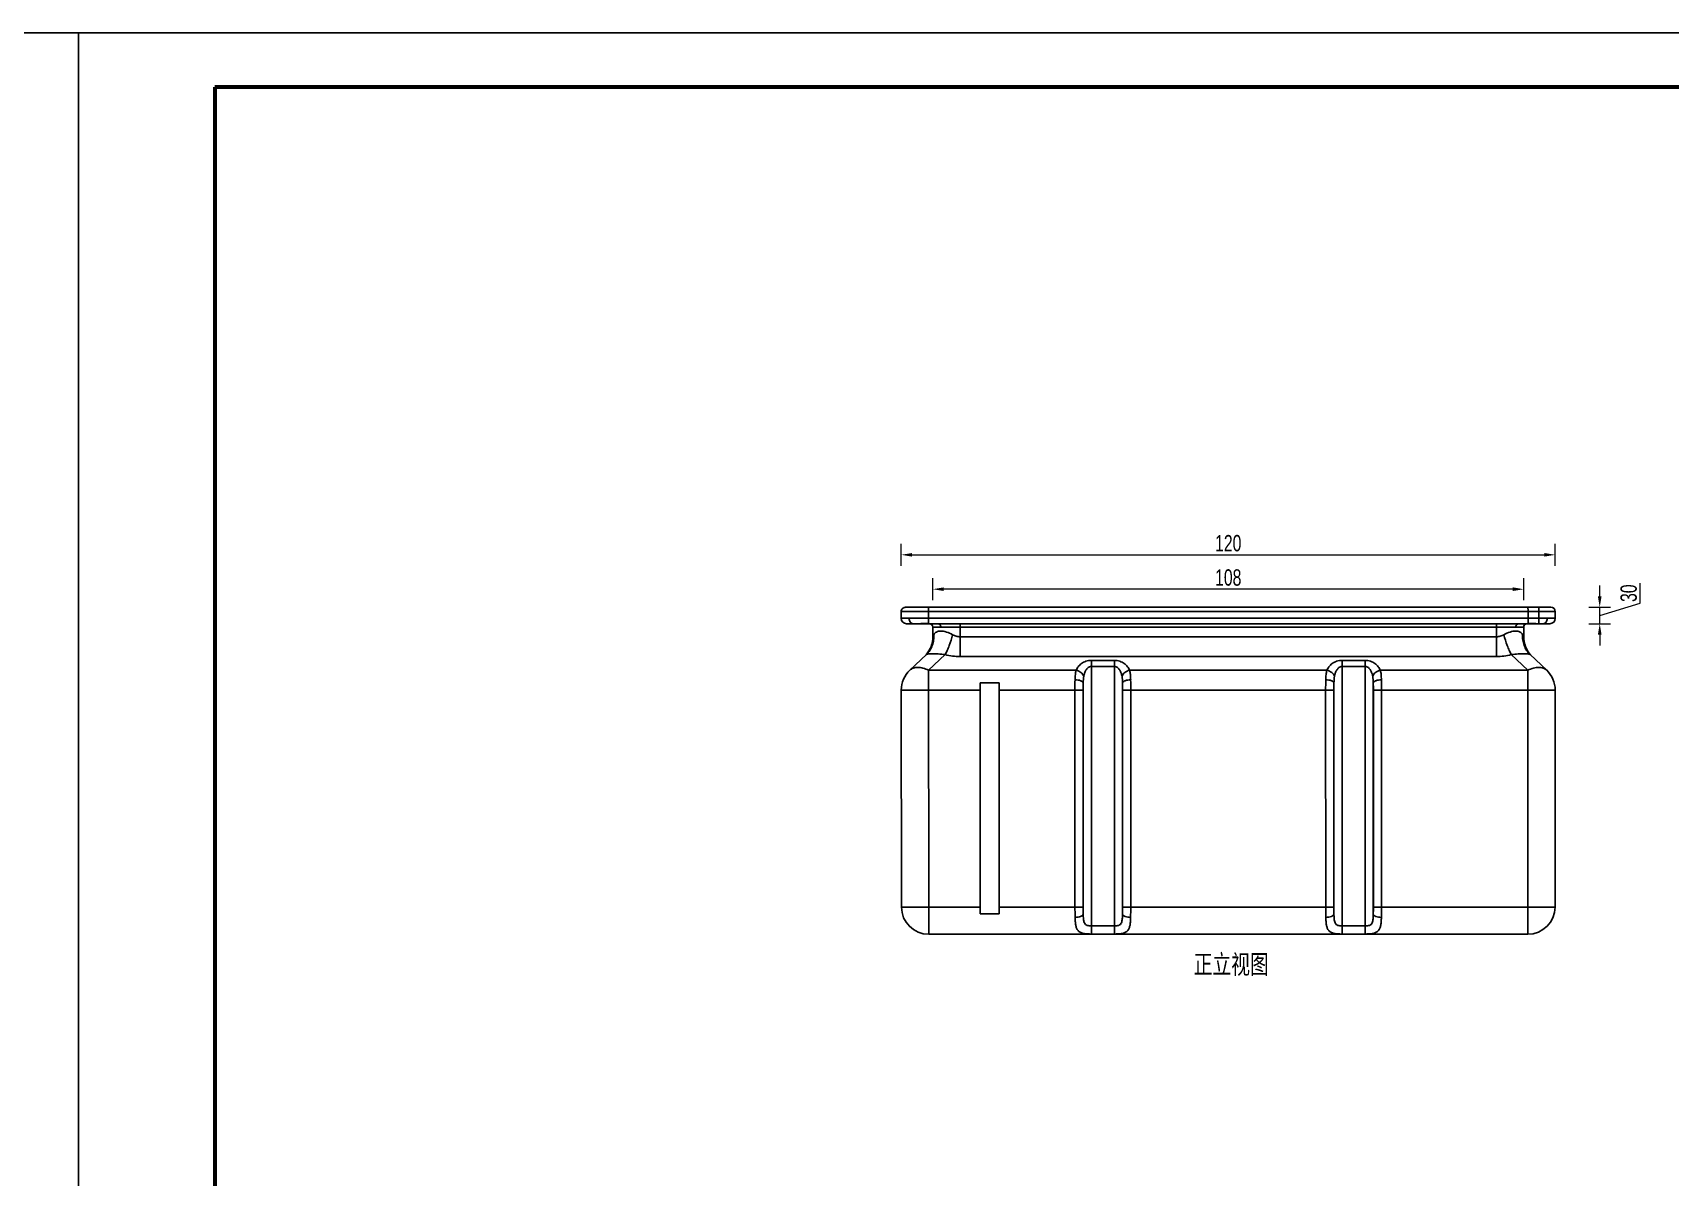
# Model space of a CAD drawing. Extents: x 104235 to 112395, y 52637 to 53451.
# Drawn here: x 111199 to 111499.4, y 53240.8 to 53450.8 of the extents above; entities that cross this region are included whole.
import ezdxf

# ---------------------------------------------------------------- set-up
doc = ezdxf.new("R2010")
doc.units = 0
doc.header["$LTSCALE"] = 1000
doc.header["$PDMODE"] = 1
doc.layers.add('0-1', color=40, linetype='Continuous')
doc.layers.add('图框', color=7, linetype='Continuous')
doc.layers.add('01-细实线', color=3, linetype='Continuous', lineweight=25)
doc.layers.add('图框粗线', color=7, linetype='Continuous', lineweight=60)
doc.styles.add('3.0号字-阿文', font='win7仿宋_GB2312.ttf', dxfattribs={"width": 0.72})
doc.dimstyles.new('1：10阿文', dxfattribs={"dimtxt": 3, "dimasz": 2, "dimexe": 2, "dimexo": 0, "dimtad": 1, "dimdec": 0, "dimzin": 0, "dimdsep": 46, "dimtxsty": '3.0号字-阿文', "dimcen": 2, "dimclrd": 3, "dimclre": 3, "dimclrt": 3, "dimadec": 0, "dimazin": 0, "dimtfac": 1, "dimtdec": 0, "dimtmove": 1, "dimatfit": 3, "dimfxl": 2, "dimfxlon": 1, "dimtolj": 1, "dimtzin": 0, "dimlwd": 18, "dimlwe": 18, "dimarcsym": 0})

# ---------------------------------------------------------------- blocks, each defined once
blk = doc.blocks.new('*D96')
at = {"layer": '01-细实线', "color": 3, "linetype": 'Continuous', "lineweight": 18}
for p, q in [((111358.34, 53353.05), (111358.34, 53357.05)), ((111360.34, 53355.05), (111476.34, 53355.05)), ((111478.34, 53353.05), (111478.34, 53357.05))]:
    blk.add_line(p, q, dxfattribs=at)
at = {"layer": '01-细实线', "color": 3}
for points in [[(111360.34, 53355.38), (111360.34, 53354.72), (111358.34, 53355.05)], [(111476.34, 53355.38), (111476.34, 53354.72), (111478.34, 53355.05)]]:
    blk.add_solid(points, dxfattribs=at)
at = {"layer": 'Defpoints', "color": 0}
for p in [(111478.34, 53355.05), (111358.34, 53344.62), (111478.34, 53344.62)]:
    blk.add_point(p, dxfattribs=at)
at = {"layer": '01-细实线', "color": 3, "insert": (111418.34, 53357.17), "char_height": 3, "attachment_point": 5, "style": '3.0号字-阿文'}
blk.add_mtext('\\A1;120', dxfattribs=at)
blk = doc.blocks.new('*D97')
at = {"layer": '01-细实线', "color": 3, "linetype": 'Continuous', "lineweight": 18}
for p, q in [((111364.14, 53346.74), (111364.14, 53350.74)), ((111470.54, 53348.74), (111366.14, 53348.74)), ((111472.54, 53346.74), (111472.54, 53350.74))]:
    blk.add_line(p, q, dxfattribs=at)
at = {"layer": '01-细实线', "color": 3}
for points in [[(111366.14, 53349.08), (111366.14, 53348.41), (111364.14, 53348.74)], [(111470.54, 53349.08), (111470.54, 53348.41), (111472.54, 53348.74)]]:
    blk.add_solid(points, dxfattribs=at)
at = {"layer": 'Defpoints', "color": 0}
for p in [(111364.14, 53348.74), (111364.14, 53341.78), (111472.54, 53341.78)]:
    blk.add_point(p, dxfattribs=at)
at = {"layer": '01-细实线', "color": 3, "insert": (111418.34, 53350.87), "char_height": 3, "attachment_point": 5, "style": '3.0号字-阿文'}
blk.add_mtext('\\A1;108', dxfattribs=at)
blk = doc.blocks.new('*D98')
at = {"layer": '01-细实线', "color": 3, "linetype": 'Continuous', "lineweight": 18}
for p, q in [((111486.49, 53347.42), (111486.49, 53349.42)), ((111493.93, 53346.15), (111493.93, 53349.86)), ((111486.49, 53343.92), (111493.93, 53346.15)), ((111484.49, 53345.42), (111488.49, 53345.42)), ((111486.49, 53342.41), (111486.49, 53345.42)), ((111486.49, 53342.41), (111486.49, 53345.42)), ((111484.49, 53342.41), (111488.49, 53342.41)), ((111486.49, 53340.41), (111486.49, 53338.41))]:
    blk.add_line(p, q, dxfattribs=at)
at = {"layer": '01-细实线', "color": 3}
for points in [[(111486.16, 53347.42), (111486.83, 53347.42), (111486.49, 53345.42)], [(111486.16, 53340.41), (111486.83, 53340.41), (111486.49, 53342.41)]]:
    blk.add_solid(points, dxfattribs=at)
at = {"layer": 'Defpoints', "color": 0}
for p in [(111477.54, 53345.42), (111486.49, 53345.42), (111477.34, 53342.41)]:
    blk.add_point(p, dxfattribs=at)
at = {"layer": '01-细实线', "color": 3, "insert": (111491.81, 53348.01), "char_height": 3, "attachment_point": 5, "rotation": 90, "style": '3.0号字-阿文'}
blk.add_mtext('\\A1;30', dxfattribs=at)
blk = doc.blocks.new('3')
at = {"layer": '图框'}
for p, q in [((103628.62, 53029.13), (103034.62, 53029.13)), ((103034.62, 53029.13), (103034.62, 52609.13)), ((103628.62, 52609.13), (103628.62, 53029.13))]:
    blk.add_line(p, q, dxfattribs=at)
at = {"layer": '图框粗线'}
for p, q in [((103618.62, 53019.13), (103059.62, 53019.13)), ((103059.62, 53019.13), (103059.62, 52619.13))]:
    blk.add_line(p, q, dxfattribs=at)

msp = doc.modelspace()

# ---------------------------------------------------------------- linework, layer by layer
at = {"layer": '01-细实线'}
for p, q in [((111358.34, 53344.62, 283284.03), (111358.34, 53343.41, 283284.03)), ((111358.34, 53344.62, 283284.03), (111473.34, 53344.62, 283284.03)), ((111358.72, 53343.41, 283284.03), (111358.34, 53343.41, 283284.03)), ((111359.18, 53343.41, 283284.03), (111358.72, 53343.41, 283284.03)), ((111359.14, 53345.42, 283284.03), (111473.65, 53345.42, 283284.03)), ((111359.8, 53343.4, 283284.03), (111359.18, 53343.41, 283284.03)), ((111363.34, 53345.42, 283284.03), (111363.34, 53345.42, 283284.03)), ((111363.34, 53342.41, 283284.03), (111363.34, 53344.62, 283284.03)), ((111473.34, 53343.41, 283284.03), (111363.34, 53343.41, 283284.03)), ((111473.34, 53345.42, 283284.03), (111473.34, 53345.42, 283284.03)), ((111477.54, 53345.42, 283284.03), (111473.34, 53345.42, 283284.03)), ((111473.34, 53344.62, 283284.03), (111477.47, 53344.62, 283284.03)), ((111473.34, 53344.62, 283284.03), (111473.34, 53342.41, 283284.03)), ((111475.34, 53342.43, 283284.03), (111475.34, 53345.43, 283284.03)), ((111477.49, 53343.41, 283284.03), (111476.87, 53343.4, 283284.03)), ((111477.47, 53344.62, 283284.03), (111478.34, 53344.62, 283284.03)), ((111477.82, 53343.41, 283284.03), (111477.49, 53343.41, 283284.03)), ((111478.34, 53343.41, 283284.03), (111477.82, 53343.41, 283284.03)), ((111478.34, 53344.62, 283284.03), (111478.34, 53343.41, 283284.03)), ((111361.27, 53342.4, 283284.03), (111359.33, 53342.41, 283284.03)), ((111365.18, 53342.36, 283284.03), (111362.4, 53342.39, 283284.03)), ((111473.34, 53342.41, 283284.03), (111363.34, 53342.41, 283284.03)), ((111364.14, 53341.78, 283284.03), (111364.14, 53340.02, 283284.03)), ((111364.14, 53341.78, 283284.03), (111364.31, 53341.78, 283284.03)), ((111364.33, 53340.38, 283284.03), (111364.14, 53340.02, 283284.03)), ((111364.31, 53341.78, 283284.03), (111364.65, 53341.77, 283284.03)), ((111364.65, 53341.77, 283284.03), (111365.6, 53341.76, 283284.03)), ((111369.14, 53336.39, 283284.03), (111369.14, 53342.38, 283284.03)), ((111369.14, 53342.38, 283284.03), (111397.54, 53342.38, 283284.03)), ((111369.14, 53341.78, 283284.03), (111467.54, 53341.78, 283284.03)), ((111467.54, 53340.02, 283284.03), (111369.14, 53340.02, 283284.03)), ((111399.14, 53342.38, 283284.03), (111437.54, 53342.38, 283284.03)), ((111439.14, 53342.38, 283284.03), (111467.54, 53342.38, 283284.03)), ((111467.54, 53336.39, 283284.03), (111467.54, 53342.38, 283284.03)), ((111471.07, 53341.76, 283284.03), (111472.16, 53341.77, 283284.03)), ((111474.27, 53342.39, 283284.03), (111471.49, 53342.36, 283284.03)), ((111472.16, 53341.77, 283284.03), (111472.37, 53341.78, 283284.03)), ((111472.54, 53340.02, 283284.03), (111472.35, 53340.38, 283284.03)), ((111472.37, 53341.78, 283284.03), (111472.54, 53341.78, 283284.03)), ((111472.54, 53341.78, 283284.03), (111472.54, 53340.02, 283284.03)), ((111475.4, 53342.4, 283284.03), (111477.34, 53342.41, 283284.03)), ((111362.96, 53336.76, 283284.03), (111359.91, 53333.86, 283284.03)), ((111363.35, 53333.86, 283284.03), (111366.4, 53336.76, 283284.03)), ((111470.27, 53336.76, 283284.03), (111473.32, 53333.86, 283284.03)), ((111476.76, 53333.86, 283284.03), (111473.72, 53336.76, 283284.03)), ((111363.35, 53333.86, 283284.03), (111363.39, 53290.42, 283284.03)), ((111363.35, 53333.86, 283284.03), (111390.43, 53333.86, 283284.03)), ((111467.54, 53336.39, 283284.03), (111369.14, 53336.39, 283284.03)), ((111393.23, 53285.47, 283284.03), (111393.23, 53335.67, 283284.03)), ((111393.23, 53335.67, 283284.03), (111397.45, 53335.67, 283284.03)), ((111393.23, 53334.58, 283284.03), (111397.45, 53334.58, 283284.03)), ((111397.45, 53285.47, 283284.03), (111397.45, 53335.67, 283284.03)), ((111436.43, 53333.86, 283284.03), (111400.24, 53333.86, 283284.03)), ((111439.23, 53285.47, 283284.03), (111439.23, 53335.67, 283284.03)), ((111439.23, 53335.67, 283284.03), (111443.45, 53335.67, 283284.03)), ((111439.23, 53334.58, 283284.03), (111443.45, 53334.58, 283284.03)), ((111443.45, 53285.47, 283284.03), (111443.45, 53335.67, 283284.03)), ((111446.24, 53333.86, 283284.03), (111473.32, 53333.86, 283284.03)), ((111473.32, 53333.86, 283284.03), (111473.29, 53285.42, 283284.03)), ((111372.84, 53289.2, 283284.03), (111372.84, 53331.59, 283284.03)), ((111372.84, 53331.59, 283284.03), (111376.34, 53331.59, 283284.03)), ((111376.34, 53289.2, 283284.03), (111376.34, 53331.59, 283284.03)), ((111391.73, 53289.09, 283284.03), (111391.73, 53331.56, 283284.03)), ((111398.94, 53289.09, 283284.03), (111398.94, 53331.56, 283284.03)), ((111437.73, 53289.09, 283284.03), (111437.73, 53331.56, 283284.03)), ((111444.94, 53289.09, 283284.03), (111444.94, 53331.56, 283284.03)), ((111358.35, 53330.23, 283284.03), (111358.39, 53290.42, 283284.03)), ((111358.35, 53330.23, 283284.03), (111372.84, 53330.23, 283284.03)), ((111376.34, 53330.23, 283284.03), (111391.71, 53330.23, 283284.03)), ((111390.22, 53290.42, 283284.03), (111390.21, 53330.23, 283284.03)), ((111391.71, 53290.42, 283284.03), (111391.71, 53330.23, 283284.03)), ((111398.97, 53330.23, 283284.03), (111398.96, 53290.42, 283284.03)), ((111400.46, 53330.23, 283284.03), (111398.97, 53330.23, 283284.03)), ((111400.46, 53330.23, 283284.03), (111400.46, 53290.42, 283284.03)), ((111437.71, 53330.23, 283284.03), (111400.46, 53330.23, 283284.03)), ((111436.22, 53290.42, 283284.03), (111436.21, 53330.23, 283284.03)), ((111437.71, 53290.42, 283284.03), (111437.71, 53330.23, 283284.03)), ((111444.97, 53330.23, 283284.03), (111444.96, 53290.42, 283284.03)), ((111478.32, 53330.23, 283284.03), (111444.97, 53330.23, 283284.03)), ((111446.46, 53330.23, 283284.03), (111446.46, 53290.42, 283284.03)), ((111478.32, 53330.23, 283284.03), (111478.29, 53290.42, 283284.03)), ((111358.73, 53290.42, 283284.03), (111358.39, 53290.42, 283284.03)), ((111372.84, 53290.42, 283284.03), (111358.73, 53290.42, 283284.03)), ((111363.39, 53285.42, 283284.03), (111363.39, 53290.42, 283284.03)), ((111376.34, 53289.2, 283284.03), (111372.84, 53289.2, 283284.03)), ((111391.71, 53290.42, 283284.03), (111376.34, 53290.42, 283284.03)), ((111400.46, 53290.42, 283284.03), (111398.96, 53290.42, 283284.03)), ((111437.71, 53290.42, 283284.03), (111400.46, 53290.42, 283284.03)), ((111478.29, 53290.42, 283284.03), (111444.96, 53290.42, 283284.03)), ((111397.45, 53286.96, 283284.03), (111393.23, 53286.96, 283284.03)), ((111397.45, 53285.47, 283284.03), (111393.23, 53285.47, 283284.03)), ((111443.45, 53286.96, 283284.03), (111439.23, 53286.96, 283284.03)), ((111443.45, 53285.47, 283284.03), (111439.23, 53285.47, 283284.03)), ((111473.29, 53285.42, 283284.03), (111363.39, 53285.42, 283284.03))]:
    msp.add_line(p, q, dxfattribs=at)
for centre, radius, start, end in [((111359.14, 53344.62, 283284.03), 0.8, 90.05, 180.05), ((111359.34, 53343.41, 283284.03), 1, 180.05, 269.5045), ((111363.35, 52742.27, 283284.03), 601.14, 90.00144, 90.33842), ((111360.74, 53345.12, 283284.03), 0.3, 86.188, 90), ((111473.61, 52839.81, 283284.03), 503.61, 89.6289, 90.0312), ((111475.94, 53345.12, 283284.03), 0.3, 90, 93.812), ((111477.34, 53343.41, 283284.03), 1, 270.4955, 359.95), ((111477.54, 53344.62, 283284.03), 0.8, 359.95, 89.95), ((111363.27, 52966.39, 283284.03), 376.03, 89.9892, 90.4208), ((111359.14, 53340.02, 283284.03), 5, 318.6481, 359.9999), ((111363.54, 53341.78, 283284.03), 0.6, 0, 89.5088), ((111368.74, 52898.28, 283284.03), 444.1, 89.9491, 90.4597), ((111368.79, 52986.46, 283284.03), 355.32, 89.9438, 90.514), ((111467.64, 52815.51, 283284.03), 526.86, 89.5804, 90.0108), ((111473.14, 53341.78, 283284.03), 0.6, 90.4939, 180), ((111477.54, 53340.02, 283284.03), 5, 180.0001, 221.3519), ((111473.62, 53025.53, 283284.03), 316.89, 89.5389, 90.0511), ((111369.14, 53346.91, 283284.03), 10.52, 254.923, 270.0033), ((111467.54, 53346.89, 283284.03), 10.5, 269.9815, 285.0921), ((111363.35, 53330.24, 283284.03), 5, 133.4792, 180.05), ((111473.32, 53330.24, 283284.03), 5, 359.95, 46.5208), ((111467.99, 53330.25, 283284.03), 77.78, 178.6134, 180.0106), ((111429.82, 53330.24, 283284.03), 38.11, 178.0191, 180.0153), ((111362.32, 53330.27, 283284.03), 36.65, 359.9449, 2.0207), ((111325.71, 53330.28, 283284.03), 74.75, 359.9611, 1.4149), ((111513.99, 53330.25, 283284.03), 77.78, 178.6134, 180.0106), ((111475.82, 53330.24, 283284.03), 38.11, 178.0191, 180.0153), ((111408.32, 53330.27, 283284.03), 36.65, 359.9449, 2.0207), ((111371.71, 53330.28, 283284.03), 74.76, 359.9611, 1.4149), ((111363.39, 53290.42, 283284.03), 5, 180.05, 270), ((111464.91, 53290.38, 283284.03), 74.69, 179.9671, 181.4216), ((111428.32, 53290.39, 283284.03), 36.61, 179.9531, 182.0307), ((111360.89, 53290.41, 283284.03), 38.08, 358.0094, 0.0069), ((111322.75, 53290.41, 283284.03), 77.7, 358.6066, 0.0047), ((111510.91, 53290.38, 283284.03), 74.69, 179.9671, 181.4216), ((111474.32, 53290.39, 283284.03), 36.61, 179.9531, 182.0307), ((111406.89, 53290.41, 283284.03), 38.08, 358.0094, 0.0069), ((111368.75, 53290.41, 283284.03), 77.7, 358.6066, 0.0047), ((111473.29, 53290.42, 283284.03), 5, 270, 359.95)]:
    msp.add_arc(centre, radius, start, end, dxfattribs=at)
for centre, start_param, end_param in [((111361.84, 53342.39, 283284.03), 0, 2.356194), ((111474.84, 53342.39, 283284.03), 0.785398, 3.141593)]:
    msp.add_ellipse(centre, major_axis=(0.8, 0), ratio=0.008621, start_param=start_param, end_param=end_param, dxfattribs=at)
for points, knots in [([(111360.51, 53342.4, 283284.03), (111360.41, 53342.4, 283284.03), (111360.21, 53342.47, 283284.03), (111359.98, 53342.7, 283284.03), (111359.84, 53343.03, 283284.03), (111359.8, 53343.27, 283284.03), (111359.8, 53343.4, 283284.03)], [0, 0, 0, 0, 0.209734, 0.444987, 0.712205, 1, 1, 1, 1]), ([(111363.34, 53345.42, 283284.03), (111363.34, 53345.42, 283284.03), (111363.35, 53345.4, 283284.03), (111363.35, 53345.38, 283284.03), (111363.35, 53345.32, 283284.03), (111363.34, 53345.25, 283284.03), (111363.34, 53345.16, 283284.03), (111363.34, 53345.02, 283284.03), (111363.34, 53344.91, 283284.03), (111363.34, 53344.83, 283284.03)], [0, 0, 0, 0, 0.020439, 0.074137, 0.161667, 0.280924, 0.428478, 0.600563, 1, 1, 1, 1]), ([(111473.34, 53345.42, 283284.03), (111473.33, 53345.42, 283284.03), (111473.33, 53345.4, 283284.03), (111473.33, 53345.38, 283284.03), (111473.33, 53345.32, 283284.03), (111473.33, 53345.25, 283284.03), (111473.33, 53345.16, 283284.03), (111473.34, 53345.02, 283284.03), (111473.34, 53344.91, 283284.03), (111473.34, 53344.83, 283284.03)], [0, 0, 0, 0, 0.020439, 0.074137, 0.161667, 0.280924, 0.428478, 0.600563, 1, 1, 1, 1]), ([(111476.17, 53342.4, 283284.03), (111476.26, 53342.4, 283284.03), (111476.46, 53342.47, 283284.03), (111476.69, 53342.7, 283284.03), (111476.84, 53343.03, 283284.03), (111476.87, 53343.27, 283284.03), (111476.87, 53343.4, 283284.03)], [0, 0, 0, 0, 0.209362, 0.44477, 0.71221, 1, 1, 1, 1]), ([(111364.33, 53340.38, 283284.03), (111364.35, 53340.05, 283284.03), (111364.33, 53339.37, 283284.03), (111364.08, 53338.38, 283284.03), (111363.63, 53337.49, 283284.03), (111363.2, 53336.98, 283284.03), (111362.96, 53336.76, 283284.03)], [0, 0, 0, 0, 0.254574, 0.505614, 0.753701, 1, 1, 1, 1]), ([(111367.77, 53340.38, 283284.03), (111367.41, 53340.58, 283284.03), (111366.86, 53340.83, 283284.03), (111366.12, 53341.02, 283284.03), (111365.5, 53341.09, 283284.03), (111364.92, 53340.99, 283284.03), (111364.52, 53340.68, 283284.03), (111364.38, 53340.48, 283284.03), (111364.33, 53340.38, 283284.03)], [0, 0, 0, 0, 0.324512, 0.471016, 0.602546, 0.817415, 0.90994, 1, 1, 1, 1]), ([(111365.6, 53341.76, 283284.03), (111365.6, 53341.84, 283284.03), (111365.58, 53341.99, 283284.03), (111365.49, 53342.19, 283284.03), (111365.36, 53342.33, 283284.03), (111365.24, 53342.36, 283284.03), (111365.18, 53342.36, 283284.03)], [0, 0, 0, 0, 0.287862, 0.555412, 0.790832, 1, 1, 1, 1]), ([(111367.77, 53340.38, 283284.03), (111367.6, 53339.71, 283284.03), (111367.3, 53338.74, 283284.03), (111366.81, 53337.54, 283284.03), (111366.54, 53337, 283284.03), (111366.4, 53336.76, 283284.03)], [0, 0, 0, 0, 0.536108, 0.782205, 1, 1, 1, 1]), ([(111369.14, 53340.02, 283284.03), (111368.9, 53340.02, 283284.03), (111368.42, 53340.09, 283284.03), (111367.98, 53340.27, 283284.03), (111367.77, 53340.38, 283284.03)], [0, 0, 0, 0, 0.503921, 1, 1, 1, 1]), ([(111467.54, 53341.78, 283284.03), (111467.86, 53341.78, 283284.03), (111469.04, 53341.78, 283284.03), (111470.22, 53341.77, 283284.03), (111471.07, 53341.76, 283284.03)], [0, 0, 0, 0, 0.275898, 1, 1, 1, 1]), ([(111468.91, 53340.38, 283284.03), (111468.7, 53340.27, 283284.03), (111468.25, 53340.09, 283284.03), (111467.78, 53340.02, 283284.03), (111467.54, 53340.02, 283284.03)], [0, 0, 0, 0, 0.49608, 1, 1, 1, 1]), ([(111472.35, 53340.38, 283284.03), (111472.29, 53340.48, 283284.03), (111472.16, 53340.68, 283284.03), (111471.75, 53340.99, 283284.03), (111471.18, 53341.09, 283284.03), (111470.56, 53341.02, 283284.03), (111469.81, 53340.83, 283284.03), (111469.27, 53340.58, 283284.03), (111468.91, 53340.38, 283284.03)], [0, 0, 0, 0, 0.090056, 0.182587, 0.397452, 0.528985, 0.675488, 1, 1, 1, 1]), ([(111468.91, 53340.38, 283284.03), (111469.07, 53339.71, 283284.03), (111469.37, 53338.74, 283284.03), (111469.87, 53337.54, 283284.03), (111470.14, 53337, 283284.03), (111470.27, 53336.76, 283284.03)], [0, 0, 0, 0, 0.536106, 0.782204, 1, 1, 1, 1]), ([(111471.07, 53341.76, 283284.03), (111471.07, 53341.84, 283284.03), (111471.09, 53341.99, 283284.03), (111471.18, 53342.19, 283284.03), (111471.32, 53342.33, 283284.03), (111471.44, 53342.36, 283284.03), (111471.49, 53342.36, 283284.03)], [0, 0, 0, 0, 0.287712, 0.554861, 0.790115, 1, 1, 1, 1]), ([(111472.35, 53340.38, 283284.03), (111472.32, 53340.05, 283284.03), (111472.35, 53339.37, 283284.03), (111472.59, 53338.38, 283284.03), (111473.05, 53337.49, 283284.03), (111473.48, 53336.98, 283284.03), (111473.72, 53336.76, 283284.03)], [0, 0, 0, 0, 0.254575, 0.505614, 0.753701, 1, 1, 1, 1]), ([(111366.4, 53336.76, 283284.03), (111365.98, 53336.8, 283284.03), (111365.36, 53336.85, 283284.03), (111364.57, 53336.9, 283284.03), (111364.07, 53336.91, 283284.03), (111363.65, 53336.9, 283284.03), (111363.33, 53336.87, 283284.03), (111363.11, 53336.83, 283284.03), (111362.99, 53336.79, 283284.03), (111362.96, 53336.76, 283284.03)], [0, 0, 0, 0, 0.368845, 0.536151, 0.683542, 0.805209, 0.897904, 0.961722, 1, 1, 1, 1]), ([(111473.72, 53336.76, 283284.03), (111473.68, 53336.79, 283284.03), (111473.57, 53336.83, 283284.03), (111473.35, 53336.87, 283284.03), (111473.03, 53336.9, 283284.03), (111472.61, 53336.91, 283284.03), (111472.11, 53336.9, 283284.03), (111471.32, 53336.85, 283284.03), (111470.7, 53336.8, 283284.03), (111470.27, 53336.76, 283284.03)], [0, 0, 0, 0, 0.038273, 0.10208, 0.194783, 0.316452, 0.463847, 0.631157, 1, 1, 1, 1]), ([(111359.91, 53333.86, 283284.03), (111360.09, 53334.04, 283284.03), (111360.57, 53334.32, 283284.03), (111361.43, 53334.43, 283284.03), (111362.39, 53334.28, 283284.03), (111363.03, 53334.03, 283284.03), (111363.35, 53333.86, 283284.03)], [0, 0, 0, 0, 0.207367, 0.436918, 0.70079, 1, 1, 1, 1]), ([(111390.24, 53332.13, 283284.03), (111390.24, 53332.44, 283284.03), (111390.27, 53333.02, 283284.03), (111390.36, 53333.6, 283284.03), (111390.43, 53333.86, 283284.03)], [0, 0, 0, 0, 0.534922, 1, 1, 1, 1]), ([(111390.43, 53333.86, 283284.03), (111390.53, 53334.1, 283284.03), (111390.8, 53334.56, 283284.03), (111391.41, 53335.14, 283284.03), (111392.24, 53335.57, 283284.03), (111392.89, 53335.67, 283284.03), (111393.23, 53335.67, 283284.03)], [0, 0, 0, 0, 0.215752, 0.451251, 0.713772, 1, 1, 1, 1]), ([(111390.43, 53333.86, 283284.03), (111390.59, 53333.83, 283284.03), (111390.91, 53333.73, 283284.03), (111391.43, 53333.42, 283284.03), (111391.74, 53333.05, 283284.03), (111391.83, 53332.78, 283284.03)], [0, 0, 0, 0, 0.267076, 0.531979, 1, 1, 1, 1]), ([(111391.83, 53332.78, 283284.03), (111391.87, 53332.97, 283284.03), (111391.97, 53333.35, 283284.03), (111392.18, 53333.8, 283284.03), (111392.41, 53334.14, 283284.03), (111392.63, 53334.36, 283284.03), (111392.9, 53334.53, 283284.03), (111393.12, 53334.58, 283284.03), (111393.23, 53334.58, 283284.03)], [0, 0, 0, 0, 0.240983, 0.484799, 0.608965, 0.735629, 0.865954, 1, 1, 1, 1]), ([(111397.45, 53335.67, 283284.03), (111397.79, 53335.67, 283284.03), (111398.43, 53335.57, 283284.03), (111399.26, 53335.14, 283284.03), (111399.88, 53334.56, 283284.03), (111400.15, 53334.1, 283284.03), (111400.24, 53333.86, 283284.03)], [0, 0, 0, 0, 0.286222, 0.548741, 0.784246, 1, 1, 1, 1]), ([(111397.45, 53334.58, 283284.03), (111397.56, 53334.58, 283284.03), (111397.78, 53334.53, 283284.03), (111398.05, 53334.36, 283284.03), (111398.27, 53334.14, 283284.03), (111398.5, 53333.8, 283284.03), (111398.7, 53333.35, 283284.03), (111398.81, 53332.97, 283284.03), (111398.85, 53332.78, 283284.03)], [0, 0, 0, 0, 0.134018, 0.264364, 0.391031, 0.515198, 0.759015, 1, 1, 1, 1]), ([(111400.24, 53333.86, 283284.03), (111400.08, 53333.83, 283284.03), (111399.77, 53333.73, 283284.03), (111399.24, 53333.42, 283284.03), (111398.93, 53333.05, 283284.03), (111398.85, 53332.78, 283284.03)], [0, 0, 0, 0, 0.267073, 0.531974, 1, 1, 1, 1]), ([(111400.24, 53333.86, 283284.03), (111400.32, 53333.6, 283284.03), (111400.41, 53333.02, 283284.03), (111400.43, 53332.44, 283284.03), (111400.44, 53332.13, 283284.03)], [0, 0, 0, 0, 0.465077, 1, 1, 1, 1]), ([(111436.24, 53332.13, 283284.03), (111436.24, 53332.44, 283284.03), (111436.27, 53333.02, 283284.03), (111436.36, 53333.6, 283284.03), (111436.43, 53333.86, 283284.03)], [0, 0, 0, 0, 0.534923, 1, 1, 1, 1]), ([(111436.43, 53333.86, 283284.03), (111436.53, 53334.1, 283284.03), (111436.8, 53334.56, 283284.03), (111437.41, 53335.14, 283284.03), (111438.24, 53335.57, 283284.03), (111438.89, 53335.67, 283284.03), (111439.23, 53335.67, 283284.03)], [0, 0, 0, 0, 0.215752, 0.451251, 0.713772, 1, 1, 1, 1]), ([(111436.43, 53333.86, 283284.03), (111436.59, 53333.83, 283284.03), (111436.91, 53333.73, 283284.03), (111437.43, 53333.42, 283284.03), (111437.74, 53333.05, 283284.03), (111437.83, 53332.78, 283284.03)], [0, 0, 0, 0, 0.267076, 0.531979, 1, 1, 1, 1]), ([(111437.83, 53332.78, 283284.03), (111437.87, 53332.97, 283284.03), (111437.97, 53333.35, 283284.03), (111438.18, 53333.8, 283284.03), (111438.41, 53334.14, 283284.03), (111438.63, 53334.36, 283284.03), (111438.9, 53334.53, 283284.03), (111439.12, 53334.58, 283284.03), (111439.23, 53334.58, 283284.03)], [0, 0, 0, 0, 0.240983, 0.484799, 0.608965, 0.735629, 0.865954, 1, 1, 1, 1]), ([(111443.45, 53335.67, 283284.03), (111443.79, 53335.67, 283284.03), (111444.43, 53335.57, 283284.03), (111445.26, 53335.14, 283284.03), (111445.88, 53334.56, 283284.03), (111446.15, 53334.1, 283284.03), (111446.24, 53333.86, 283284.03)], [0, 0, 0, 0, 0.286222, 0.548741, 0.784246, 1, 1, 1, 1]), ([(111443.45, 53334.58, 283284.03), (111443.56, 53334.58, 283284.03), (111443.78, 53334.53, 283284.03), (111444.05, 53334.36, 283284.03), (111444.27, 53334.14, 283284.03), (111444.5, 53333.8, 283284.03), (111444.7, 53333.35, 283284.03), (111444.81, 53332.97, 283284.03), (111444.85, 53332.78, 283284.03)], [0, 0, 0, 0, 0.134018, 0.264364, 0.391031, 0.515198, 0.759015, 1, 1, 1, 1]), ([(111446.24, 53333.86, 283284.03), (111446.08, 53333.83, 283284.03), (111445.77, 53333.73, 283284.03), (111445.24, 53333.42, 283284.03), (111444.93, 53333.05, 283284.03), (111444.85, 53332.78, 283284.03)], [0, 0, 0, 0, 0.267072, 0.531973, 1, 1, 1, 1]), ([(111446.24, 53333.86, 283284.03), (111446.32, 53333.6, 283284.03), (111446.41, 53333.02, 283284.03), (111446.43, 53332.44, 283284.03), (111446.44, 53332.13, 283284.03)], [0, 0, 0, 0, 0.465077, 1, 1, 1, 1]), ([(111473.32, 53333.86, 283284.03), (111473.65, 53334.03, 283284.03), (111474.29, 53334.28, 283284.03), (111475.25, 53334.43, 283284.03), (111476.11, 53334.32, 283284.03), (111476.58, 53334.04, 283284.03), (111476.76, 53333.86, 283284.03)], [0, 0, 0, 0, 0.29921, 0.563082, 0.792633, 1, 1, 1, 1]), ([(111390.24, 53332.13, 283284.03), (111390.42, 53332.12, 283284.03), (111390.76, 53332.09, 283284.03), (111391.17, 53331.99, 283284.03), (111391.43, 53331.87, 283284.03), (111391.61, 53331.76, 283284.03), (111391.71, 53331.64, 283284.03), (111391.73, 53331.56, 283284.03)], [0, 0, 0, 0, 0.328957, 0.621246, 0.743903, 0.847764, 1, 1, 1, 1]), ([(111391.73, 53331.56, 283284.03), (111391.74, 53331.77, 283284.03), (111391.75, 53332.17, 283284.03), (111391.79, 53332.58, 283284.03), (111391.83, 53332.78, 283284.03)], [0, 0, 0, 0, 0.511707, 1, 1, 1, 1]), ([(111398.85, 53332.78, 283284.03), (111398.89, 53332.58, 283284.03), (111398.93, 53332.17, 283284.03), (111398.94, 53331.77, 283284.03), (111398.94, 53331.56, 283284.03)], [0, 0, 0, 0, 0.488293, 1, 1, 1, 1]), ([(111400.44, 53332.13, 283284.03), (111400.26, 53332.12, 283284.03), (111399.91, 53332.09, 283284.03), (111399.51, 53331.99, 283284.03), (111399.24, 53331.87, 283284.03), (111399.07, 53331.76, 283284.03), (111398.96, 53331.64, 283284.03), (111398.94, 53331.56, 283284.03)], [0, 0, 0, 0, 0.328954, 0.621243, 0.7439, 0.847761, 1, 1, 1, 1]), ([(111436.24, 53332.13, 283284.03), (111436.42, 53332.12, 283284.03), (111436.76, 53332.09, 283284.03), (111437.17, 53331.99, 283284.03), (111437.43, 53331.87, 283284.03), (111437.61, 53331.76, 283284.03), (111437.71, 53331.64, 283284.03), (111437.73, 53331.56, 283284.03)], [0, 0, 0, 0, 0.328957, 0.621246, 0.743903, 0.847764, 1, 1, 1, 1]), ([(111437.73, 53331.56, 283284.03), (111437.74, 53331.77, 283284.03), (111437.75, 53332.17, 283284.03), (111437.79, 53332.58, 283284.03), (111437.83, 53332.78, 283284.03)], [0, 0, 0, 0, 0.511707, 1, 1, 1, 1]), ([(111444.85, 53332.78, 283284.03), (111444.89, 53332.58, 283284.03), (111444.93, 53332.17, 283284.03), (111444.94, 53331.77, 283284.03), (111444.94, 53331.56, 283284.03)], [0, 0, 0, 0, 0.488292, 1, 1, 1, 1]), ([(111446.44, 53332.13, 283284.03), (111446.26, 53332.12, 283284.03), (111445.91, 53332.09, 283284.03), (111445.51, 53331.99, 283284.03), (111445.24, 53331.87, 283284.03), (111445.07, 53331.76, 283284.03), (111444.96, 53331.64, 283284.03), (111444.94, 53331.56, 283284.03)], [0, 0, 0, 0, 0.328954, 0.621243, 0.7439, 0.847762, 1, 1, 1, 1]), ([(111390.24, 53288.52, 283284.03), (111390.42, 53288.53, 283284.03), (111390.77, 53288.56, 283284.03), (111391.17, 53288.66, 283284.03), (111391.44, 53288.78, 283284.03), (111391.61, 53288.89, 283284.03), (111391.72, 53289.01, 283284.03), (111391.73, 53289.09, 283284.03)], [0, 0, 0, 0, 0.328729, 0.620884, 0.743536, 0.847449, 1, 1, 1, 1]), ([(111393.23, 53285.47, 283284.03), (111392.96, 53285.47, 283284.03), (111392.45, 53285.49, 283284.03), (111391.76, 53285.56, 283284.03), (111391.26, 53285.72, 283284.03), (111390.95, 53285.93, 283284.03), (111390.71, 53286.17, 283284.03), (111390.48, 53286.57, 283284.03), (111390.34, 53287.15, 283284.03), (111390.27, 53287.81, 283284.03), (111390.25, 53288.28, 283284.03), (111390.24, 53288.52, 283284.03)], [0, 0, 0, 0, 0.157973, 0.296253, 0.410032, 0.460703, 0.509865, 0.611377, 0.725875, 0.856101, 1, 1, 1, 1]), ([(111393.23, 53286.96, 283284.03), (111393.09, 53286.96, 283284.03), (111392.82, 53286.97, 283284.03), (111392.43, 53287.03, 283284.03), (111392.11, 53287.22, 283284.03), (111391.92, 53287.53, 283284.03), (111391.82, 53287.89, 283284.03), (111391.77, 53288.27, 283284.03), (111391.74, 53288.68, 283284.03), (111391.74, 53288.95, 283284.03), (111391.73, 53289.09, 283284.03)], [0, 0, 0, 0, 0.137007, 0.263452, 0.376294, 0.487797, 0.607122, 0.73369, 0.865264, 1, 1, 1, 1]), ([(111398.94, 53289.09, 283284.03), (111398.94, 53288.95, 283284.03), (111398.93, 53288.68, 283284.03), (111398.91, 53288.27, 283284.03), (111398.85, 53287.89, 283284.03), (111398.76, 53287.53, 283284.03), (111398.57, 53287.22, 283284.03), (111398.24, 53287.03, 283284.03), (111397.86, 53286.97, 283284.03), (111397.59, 53286.96, 283284.03), (111397.45, 53286.96, 283284.03)], [0, 0, 0, 0, 0.134736, 0.266312, 0.392881, 0.512202, 0.623702, 0.736548, 0.862992, 1, 1, 1, 1]), ([(111400.43, 53288.52, 283284.03), (111400.43, 53288.28, 283284.03), (111400.41, 53287.81, 283284.03), (111400.34, 53287.15, 283284.03), (111400.19, 53286.57, 283284.03), (111399.97, 53286.17, 283284.03), (111399.72, 53285.93, 283284.03), (111399.42, 53285.72, 283284.03), (111398.92, 53285.56, 283284.03), (111398.22, 53285.49, 283284.03), (111397.72, 53285.47, 283284.03), (111397.45, 53285.47, 283284.03)], [0, 0, 0, 0, 0.143898, 0.274124, 0.388622, 0.490122, 0.539271, 0.589944, 0.703753, 0.842026, 1, 1, 1, 1]), ([(111400.43, 53288.52, 283284.03), (111400.25, 53288.53, 283284.03), (111399.91, 53288.56, 283284.03), (111399.5, 53288.66, 283284.03), (111399.24, 53288.78, 283284.03), (111399.06, 53288.89, 283284.03), (111398.96, 53289.01, 283284.03), (111398.94, 53289.09, 283284.03)], [0, 0, 0, 0, 0.328735, 0.62089, 0.743541, 0.847452, 1, 1, 1, 1]), ([(111436.24, 53288.52, 283284.03), (111436.42, 53288.53, 283284.03), (111436.77, 53288.56, 283284.03), (111437.17, 53288.66, 283284.03), (111437.44, 53288.78, 283284.03), (111437.61, 53288.89, 283284.03), (111437.72, 53289.01, 283284.03), (111437.73, 53289.09, 283284.03)], [0, 0, 0, 0, 0.328729, 0.620884, 0.743536, 0.847449, 1, 1, 1, 1]), ([(111439.23, 53285.47, 283284.03), (111438.96, 53285.47, 283284.03), (111438.45, 53285.49, 283284.03), (111437.76, 53285.56, 283284.03), (111437.26, 53285.72, 283284.03), (111436.95, 53285.93, 283284.03), (111436.71, 53286.17, 283284.03), (111436.48, 53286.57, 283284.03), (111436.34, 53287.15, 283284.03), (111436.27, 53287.81, 283284.03), (111436.25, 53288.28, 283284.03), (111436.24, 53288.52, 283284.03)], [0, 0, 0, 0, 0.157973, 0.296253, 0.410032, 0.460703, 0.509865, 0.611377, 0.725875, 0.856101, 1, 1, 1, 1]), ([(111439.23, 53286.96, 283284.03), (111439.09, 53286.96, 283284.03), (111438.82, 53286.97, 283284.03), (111438.43, 53287.03, 283284.03), (111438.11, 53287.22, 283284.03), (111437.92, 53287.53, 283284.03), (111437.82, 53287.89, 283284.03), (111437.77, 53288.27, 283284.03), (111437.74, 53288.68, 283284.03), (111437.74, 53288.95, 283284.03), (111437.73, 53289.09, 283284.03)], [0, 0, 0, 0, 0.137007, 0.263452, 0.376294, 0.487797, 0.607122, 0.73369, 0.865264, 1, 1, 1, 1]), ([(111444.94, 53289.09, 283284.03), (111444.94, 53288.95, 283284.03), (111444.93, 53288.68, 283284.03), (111444.91, 53288.27, 283284.03), (111444.85, 53287.89, 283284.03), (111444.76, 53287.53, 283284.03), (111444.57, 53287.22, 283284.03), (111444.24, 53287.03, 283284.03), (111443.86, 53286.97, 283284.03), (111443.59, 53286.96, 283284.03), (111443.45, 53286.96, 283284.03)], [0, 0, 0, 0, 0.134736, 0.266312, 0.392881, 0.512202, 0.623702, 0.736548, 0.862992, 1, 1, 1, 1]), ([(111446.43, 53288.52, 283284.03), (111446.43, 53288.28, 283284.03), (111446.41, 53287.81, 283284.03), (111446.34, 53287.15, 283284.03), (111446.19, 53286.57, 283284.03), (111445.97, 53286.17, 283284.03), (111445.72, 53285.93, 283284.03), (111445.42, 53285.72, 283284.03), (111444.92, 53285.56, 283284.03), (111444.22, 53285.49, 283284.03), (111443.72, 53285.47, 283284.03), (111443.45, 53285.47, 283284.03)], [0, 0, 0, 0, 0.143898, 0.274124, 0.388622, 0.490122, 0.539271, 0.589944, 0.703753, 0.842026, 1, 1, 1, 1]), ([(111446.43, 53288.52, 283284.03), (111446.25, 53288.53, 283284.03), (111445.91, 53288.56, 283284.03), (111445.5, 53288.66, 283284.03), (111445.24, 53288.78, 283284.03), (111445.06, 53288.89, 283284.03), (111444.96, 53289.01, 283284.03), (111444.94, 53289.09, 283284.03)], [0, 0, 0, 0, 0.328735, 0.62089, 0.743541, 0.847452, 1, 1, 1, 1])]:
    msp.add_open_spline(points, degree=3, knots=knots, dxfattribs=at)
for points in [[(111363.34, 53344.83, 283284.03), (111363.34, 53344.76, 283284.03), (111363.34, 53344.69, 283284.03), (111363.34, 53344.62, 283284.03)], [(111473.34, 53344.83, 283284.03), (111473.34, 53344.76, 283284.03), (111473.34, 53344.69, 283284.03), (111473.34, 53344.62, 283284.03)]]:
    msp.add_open_spline(points, degree=3, dxfattribs=at)

# ---------------------------------------------------------------- block references
at = {"layer": '0-1'}
for p in [(7578.78, 421.71, 283284.03), (8172.78, 421.71, 283284.03)]:
    msp.add_blockref('3', p, dxfattribs=at)

# ---------------------------------------------------------------- texts
at = {"layer": '01-细实线', "color": 0, "style": '3.0号字-阿文', "width": 0.72}
msp.add_text('正立视图', height=3.5, dxfattribs=at).set_placement((111412.01, 53278.17, 283284.03))

# ---------------------------------------------------------------- dimensions: what is measured, and where the dimension line sits
at = {"layer": '01-细实线'}
for base, p1, p2, picture, middle in [((111478.34, 53355.05, 283284.03), (111358.34, 53344.62, 283284.03), (111478.34, 53344.62, 283284.03), '*D96', (111418.34, 53357.17, 283284.03)), ((111364.14, 53348.74, 283284.03), (111472.54, 53341.78, 283284.03), (111364.14, 53341.78, 283284.03), '*D97', (111418.34, 53350.87, 283284.03))]:
    dim = msp.add_linear_dim(base=base, p1=p1, p2=p2, dimstyle='1：10阿文', dxfattribs=at)
    dim.commit()
    dim.dimension.update_dxf_attribs({"geometry": picture, "text_midpoint": middle})
dim = msp.add_linear_dim(base=(111486.49, 53345.42, 283284.03), p1=(111477.34, 53342.41, 283284.03), p2=(111477.54, 53345.42, 283284.03), angle=90, text='30', dimstyle='1：10阿文', dxfattribs=at)
dim.commit()
dim.dimension.update_dxf_attribs({"geometry": '*D98', "text_midpoint": (111491.81, 53346.77, 283284.03)})

doc.saveas('drawing.dxf')
